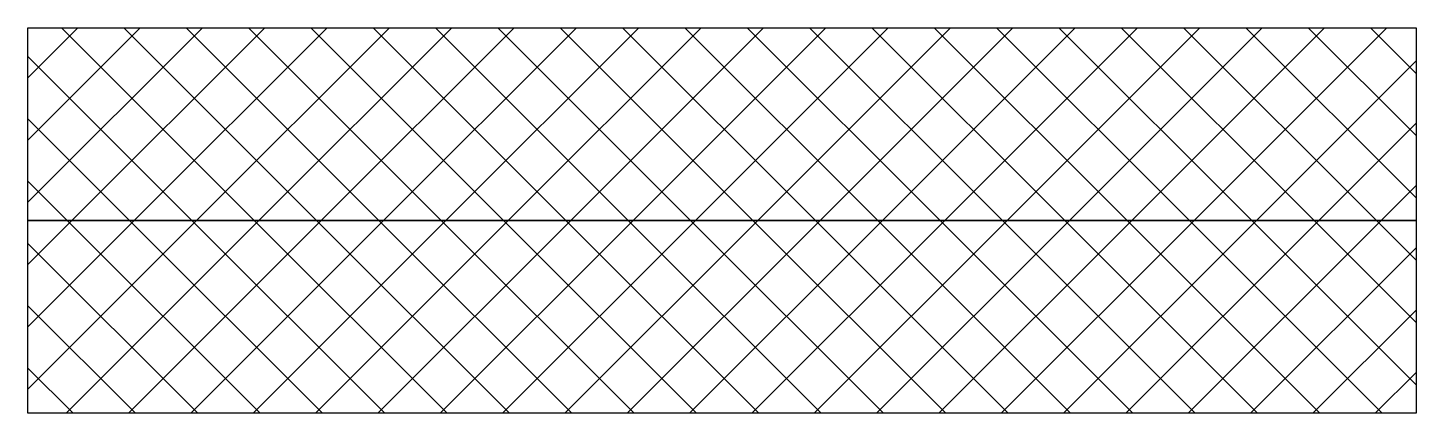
# Model space of a CAD drawing. Header units: millimetres. Extents: x 55.7 to 145.7, y -12.5 to 12.5.
import ezdxf

# ---------------------------------------------------------------- set-up
doc = ezdxf.new("R2010")
doc.units = ezdxf.units.MM

# ---------------------------------------------------------------- blocks, each defined once
blk = doc.blocks.new('*X1')
at = {"color": 0}
for p, q in [((55.75, 1.179), (67.071, 12.5)), ((55.75, 5.22), (63.03, 12.5)), ((55.75, 9.261), (58.989, 12.5)), ((70.43, 0), (57.93, 12.5)), ((58.612, 0), (71.112, 12.5)), ((74.471, 0), (61.971, 12.5)), ((62.653, 0), (75.153, 12.5)), ((78.512, 0), (66.012, 12.5)), ((66.694, 0), (79.194, 12.5)), ((82.553, 0), (70.053, 12.5)), ((70.735, 0), (83.235, 12.5)), ((86.594, 0), (74.094, 12.5)), ((74.776, 0), (87.276, 12.5)), ((90.635, 0), (78.135, 12.5)), ((78.818, 0), (91.318, 12.5)), ((94.676, 0), (82.176, 12.5)), ((82.859, 0), (95.359, 12.5)), ((98.717, 0), (86.217, 12.5)), ((86.9, 0), (99.4, 12.5)), ((102.759, 0), (90.259, 12.5)), ((90.941, 0), (103.441, 12.5)), ((106.8, 0), (94.3, 12.5)), ((94.982, 0), (107.482, 12.5)), ((110.841, 0), (98.341, 12.5)), ((99.023, 0), (111.523, 12.5)), ((114.882, 0), (102.382, 12.5)), ((103.064, 0), (115.564, 12.5)), ((118.923, 0), (106.423, 12.5)), ((107.105, 0), (119.605, 12.5)), ((122.964, 0), (110.464, 12.5)), ((111.147, 0), (123.647, 12.5)), ((127.005, 0), (114.505, 12.5)), ((115.188, 0), (127.688, 12.5)), ((131.046, 0), (118.546, 12.5)), ((119.229, 0), (131.729, 12.5)), ((135.088, 0), (122.588, 12.5)), ((123.27, 0), (135.77, 12.5)), ((139.129, 0), (126.629, 12.5)), ((127.311, 0), (139.811, 12.5)), ((143.17, 0), (130.67, 12.5)), ((131.352, 0), (143.852, 12.5)), ((145.75, 1.461), (134.711, 12.5)), ((145.75, 5.502), (138.752, 12.5)), ((145.75, 9.543), (142.793, 12.5)), ((66.389, 0), (55.75, 10.639)), ((135.393, 0), (145.75, 10.357)), ((62.347, 0), (55.75, 6.597)), ((139.434, 0), (145.75, 6.316)), ((58.306, 0), (55.75, 2.556)), ((143.475, 0), (145.75, 2.275)), ((55.75, -10.944), (66.694, 0)), ((55.75, -6.903), (62.653, 0)), ((55.75, -2.862), (58.612, 0)), ((58.235, -12.5), (70.735, 0)), ((70.806, -12.5), (58.306, 0)), ((62.276, -12.5), (74.776, 0)), ((74.847, -12.5), (62.347, 0)), ((66.318, -12.5), (78.818, 0)), ((78.889, -12.5), (66.389, 0)), ((70.359, -12.5), (82.859, 0)), ((82.93, -12.5), (70.43, 0)), ((74.4, -12.5), (86.9, 0)), ((86.971, -12.5), (74.471, 0)), ((78.441, -12.5), (90.941, 0)), ((91.012, -12.5), (78.512, 0)), ((82.482, -12.5), (94.982, 0)), ((95.053, -12.5), (82.553, 0)), ((86.523, -12.5), (99.023, 0)), ((99.094, -12.5), (86.594, 0)), ((90.564, -12.5), (103.064, 0)), ((103.135, -12.5), (90.635, 0)), ((94.605, -12.5), (107.105, 0)), ((107.176, -12.5), (94.676, 0)), ((98.647, -12.5), (111.147, 0)), ((111.217, -12.5), (98.717, 0)), ((102.688, -12.5), (115.188, 0)), ((115.259, -12.5), (102.759, 0)), ((106.729, -12.5), (119.229, 0)), ((119.3, -12.5), (106.8, 0)), ((110.77, -12.5), (123.27, 0)), ((123.341, -12.5), (110.841, 0)), ((114.811, -12.5), (127.311, 0)), ((127.382, -12.5), (114.882, 0)), ((118.852, -12.5), (131.352, 0)), ((131.423, -12.5), (118.923, 0)), ((122.893, -12.5), (135.393, 0)), ((135.464, -12.5), (122.964, 0)), ((126.934, -12.5), (139.434, 0)), ((139.505, -12.5), (127.005, 0)), ((130.975, -12.5), (143.475, 0)), ((143.546, -12.5), (131.046, 0)), ((145.75, -10.662), (135.088, 0)), ((145.75, -6.621), (139.129, 0)), ((145.75, -2.58), (143.17, 0)), ((66.765, -12.5), (55.75, -1.485)), ((135.017, -12.5), (145.75, -1.767)), ((62.724, -12.5), (55.75, -5.526)), ((139.058, -12.5), (145.75, -5.808)), ((58.683, -12.5), (55.75, -9.567)), ((143.099, -12.5), (145.75, -9.849))]:
    blk.add_line(p, q, dxfattribs=at)

msp = doc.modelspace()

# ---------------------------------------------------------------- linework, layer by layer
for points in [[(145.75, 0), (55.75, 0), (55.75, 12.5), (145.75, 12.5), (145.75, 0)], [(145.75, -12.5), (55.75, -12.5), (55.75, 0), (145.75, 0), (145.75, -12.5)]]:
    msp.add_lwpolyline(points)

# ---------------------------------------------------------------- block references
at = {"linetype": 'Continuous'}
msp.add_blockref('*X1', (0, 0), dxfattribs=at)

doc.saveas('drawing.dxf')
